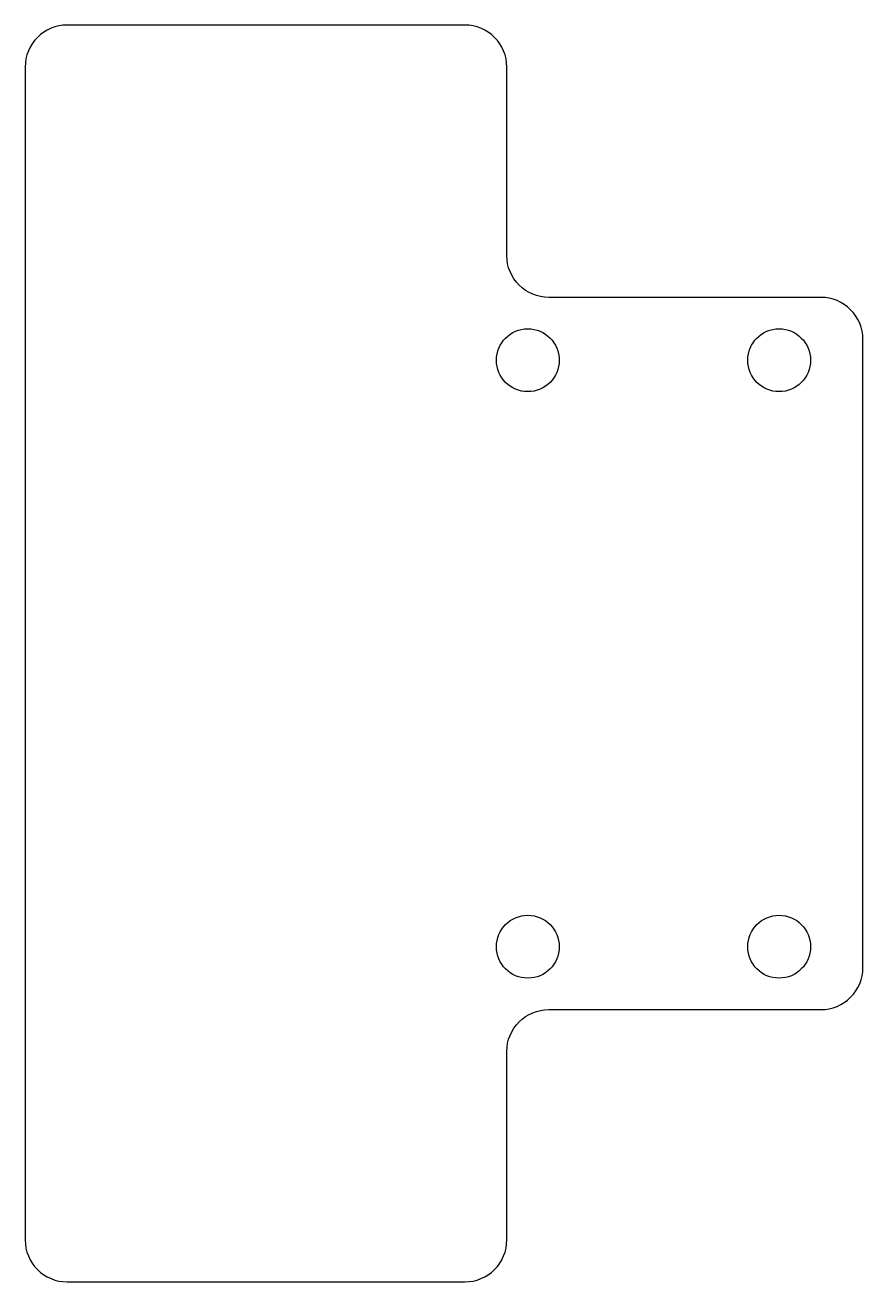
# Model space of a CAD drawing. Header units: millimetres. Extents: x -7.6 to 12.4, y -15 to 15.
import ezdxf

# ---------------------------------------------------------------- set-up
doc = ezdxf.new("R2010")
doc.units = ezdxf.units.MM
doc.layers.get('0').update_dxf_attribs({"linetype": 'CONTINUOUS'})

msp = doc.modelspace()

# ---------------------------------------------------------------- linework, layer by layer
msp.add_lwpolyline([(3.861, -14.006), (3.861, -9.506, -0.414214), (4.861, -8.506), (11.361, -8.506, 0.414214), (12.361, -7.506), (12.361, 7.494, 0.414214), (11.361, 8.494), (4.861, 8.494, -0.414214), (3.861, 9.494), (3.861, 13.994, 0.414214), (2.861, 14.994), (-6.639, 14.994, 0.414214), (-7.639, 13.994), (-7.639, -14.006, 0.414214), (-6.639, -15.006), (2.861, -15.006, 0.414214)], format="xyb", close=True)
for centre in [(4.361, 6.994), (10.361, 6.994), (4.361, -7.006), (10.361, -7.006)]:
    msp.add_circle(centre, 0.75)

doc.saveas('drawing.dxf')
